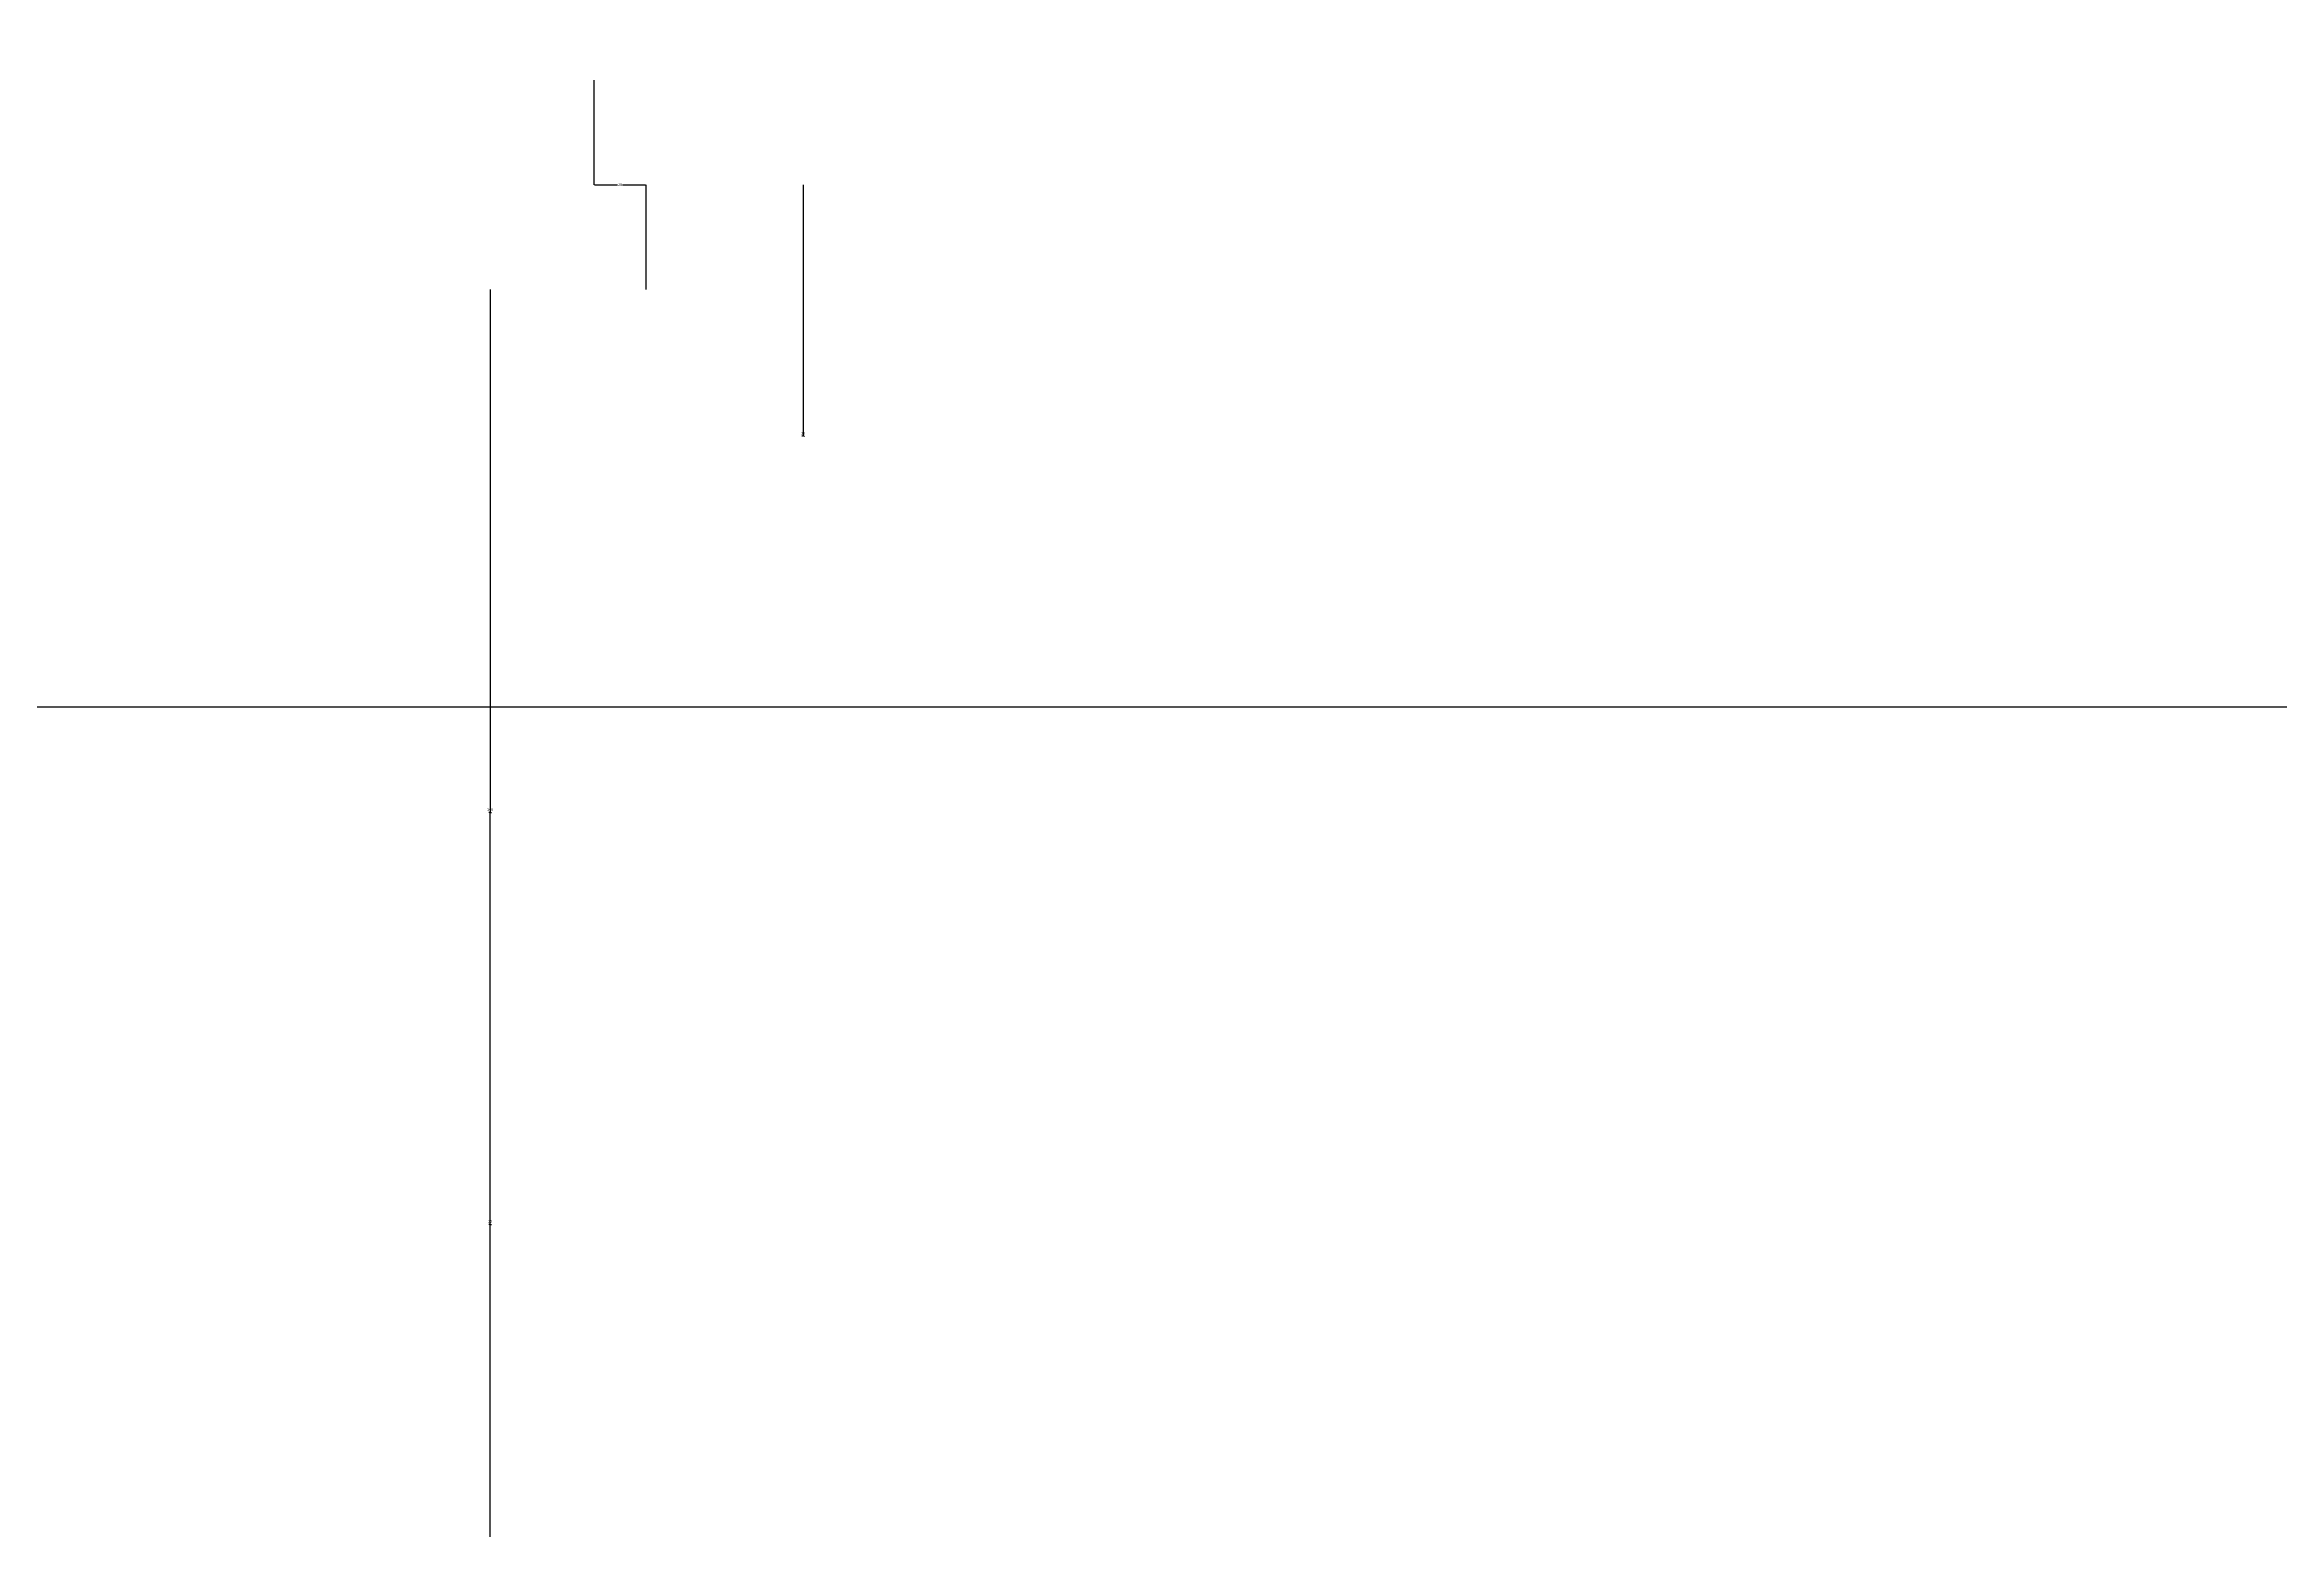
# Model space of a CAD drawing. Header units: metres. Extents: x 255888 to 260244, y 1005 to 5882.
# Drawn here: x 257198 to 258053, y 4250 to 4818 of the extents above; entities that cross this region are included whole.
import ezdxf

# ---------------------------------------------------------------- set-up
doc = ezdxf.new("R2010")
doc.units = ezdxf.units.M
doc.layers.add('LAYER1', color=8, linetype='Continuous')
doc.dimstyles.get("Standard").update_dxf_attribs({"dimtxt": 2.5, "dimasz": 2.5, "dimexe": 1.25, "dimexo": 0.625, "dimtad": 1, "dimcen": 2.5, "dimazin": 3, "dimtfac": 1, "dimtmove": 0, "dimatfit": 3})

# ---------------------------------------------------------------- blocks, each defined once
blk = doc.blocks.new('_CLOSEDFILLED')
at = {"color": 0, "linetype": 'BYBLOCK'}
blk.add_solid([(-1, 0.2), (0, 0), (-1, -0.2)], dxfattribs=at)
blk = doc.blocks.new('*D13')
for p, q in [((257368.6, 4724.55), (257368.6, 4524.55)), ((257368.35, 4524.55), (257368.1, 4524.55)), ((257368.6, 4324.55), (257368.6, 4524.55)), ((257368.6, 4524.55), (257368.6, 4524.55)), ((257368.85, 4524.55), (257369.1, 4524.55))]:
    blk.add_line(p, q)
at = {"layer": 'Defpoints'}
for p in [(257368.6, 4724.55), (257368.6, 4524.55), (257368.6, 4324.55)]:
    blk.add_point(p, dxfattribs=at)
at = {"layer": 'LAYER1', "xscale": 0.25, "yscale": 0.25}
blk.add_blockref('_CLOSEDFILLED', (257368.6, 4524.55), dxfattribs=at)
at = {"layer": 'LAYER1', "xscale": 0.25, "yscale": 0.25, "rotation": 180}
blk.add_blockref('_CLOSEDFILLED', (257368.6, 4524.55), dxfattribs=at)
at = {"layer": 'LAYER1', "insert": (257368.6, 4525.675), "char_height": 1, "attachment_point": 5}
blk.add_mtext('100', dxfattribs=at)
blk = doc.blocks.new('*D14')
for p, q in [((257368.35, 4367.02), (257368.1, 4367.02)), ((257368.6, 4324.55), (257368.6, 4367.02)), ((257368.6, 4244.55), (257368.6, 4367.02)), ((257368.6, 4367.02), (257368.6, 4367.02)), ((257368.85, 4367.02), (257369.1, 4367.02))]:
    blk.add_line(p, q)
at = {"layer": 'Defpoints'}
for p in [(257368.6, 4367.02), (257368.6, 4324.55), (257368.6, 4244.55)]:
    blk.add_point(p, dxfattribs=at)
at = {"layer": 'LAYER1', "xscale": 0.25, "yscale": 0.25}
blk.add_blockref('_CLOSEDFILLED', (257368.6, 4367.02), dxfattribs=at)
at = {"layer": 'LAYER1', "xscale": 0.25, "yscale": 0.25, "rotation": 180}
blk.add_blockref('_CLOSEDFILLED', (257368.6, 4367.02), dxfattribs=at)
at = {"layer": 'LAYER1', "insert": (257368.6, 4368.145), "char_height": 1, "attachment_point": 5}
blk.add_mtext('20', dxfattribs=at)
blk = doc.blocks.new('*D20')
for p, q in [((257408.25, 4804.55), (257408.25, 4764.55)), ((257408.5, 4764.55), (257417.25, 4764.55)), ((257419.25, 4764.55), (257428, 4764.55)), ((257428.25, 4724.55), (257428.25, 4764.55))]:
    blk.add_line(p, q)
at = {"layer": 'Defpoints'}
for p in [(257408.25, 4804.55), (257408.25, 4764.55), (257428.25, 4724.55)]:
    blk.add_point(p, dxfattribs=at)
at = {"layer": 'LAYER1', "xscale": 0.25, "yscale": 0.25, "rotation": 180}
blk.add_blockref('_CLOSEDFILLED', (257408.25, 4764.55), dxfattribs=at)
at = {"layer": 'LAYER1', "xscale": 0.25, "yscale": 0.25}
blk.add_blockref('_CLOSEDFILLED', (257428.25, 4764.55), dxfattribs=at)
at = {"layer": 'LAYER1', "insert": (257418.25, 4764.55), "char_height": 1, "attachment_point": 5}
blk.add_mtext('20', dxfattribs=at)
blk = doc.blocks.new('*D21')
for p, q in [((257488.25, 4764.55), (257488.25, 4668.46)), ((257488.25, 4724.55), (257488.25, 4668.46)), ((257488, 4668.46), (257487.75, 4668.46)), ((257488.25, 4668.46), (257488.25, 4668.46)), ((257488.5, 4668.46), (257488.75, 4668.46))]:
    blk.add_line(p, q)
at = {"layer": 'Defpoints'}
for p in [(257488.25, 4764.55), (257488.25, 4724.55), (257488.25, 4668.46)]:
    blk.add_point(p, dxfattribs=at)
at = {"layer": 'LAYER1', "xscale": 0.25, "yscale": 0.25}
blk.add_blockref('_CLOSEDFILLED', (257488.25, 4668.46), dxfattribs=at)
at = {"layer": 'LAYER1', "xscale": 0.25, "yscale": 0.25, "rotation": 180}
blk.add_blockref('_CLOSEDFILLED', (257488.25, 4668.46), dxfattribs=at)
at = {"layer": 'LAYER1', "insert": (257488.25, 4669.585), "char_height": 1, "attachment_point": 5}
blk.add_mtext('10', dxfattribs=at)

msp = doc.modelspace()

# ---------------------------------------------------------------- dimensions: what is measured, and where the dimension line sits
at = {"layer": 'LAYER1'}
for base, p1, p2, text, picture, middle in [((257408.25, 4764.55), (257408.25, 4804.55), (257428.25, 4724.55), '20', '*D20', (257418.25, 4764.55)), ((257488.25, 4668.46), (257488.25, 4764.55), (257488.25, 4724.55), '10', '*D21', (257488.25, 4669.585)), ((257368.6, 4524.55), (257368.6, 4724.55), (257368.6, 4324.55), '100', '*D13', (257368.6, 4525.675)), ((257368.6, 4367.02), (257368.6, 4324.55), (257368.6, 4244.55), '20', '*D14', (257368.6, 4368.145))]:
    dim = msp.add_linear_dim(base=base, p1=p1, p2=p2, text=text, dimstyle='Standard', dxfattribs=at)
    dim.commit()
    dim.dimension.update_dxf_attribs({"geometry": picture, "text_midpoint": middle})

# ---------------------------------------------------------------- leaders
for points in [[(256198.94, 4646.29), (256198.94, 5634.62), (257858.43, 5634.62)], [(257109.18, 4564.97), (260217.85, 4564.97)]]:
    msp.add_leader(points, dimstyle='Standard', dxfattribs=at)

doc.saveas('drawing.dxf')
